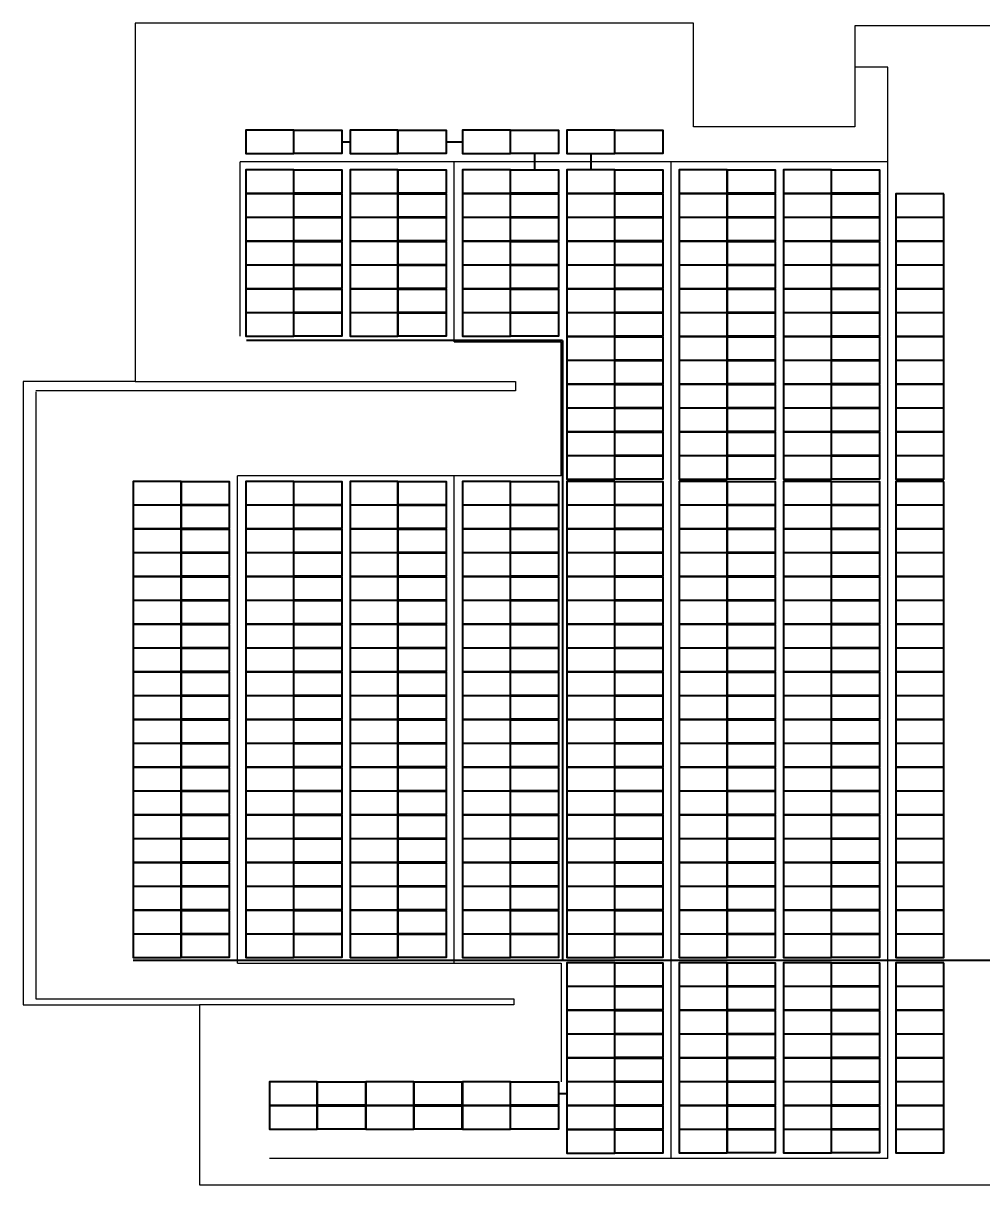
# Model space of a CAD drawing. Header units: millimetres. Extents: x -735047 to 1918431, y -1621985 to 747622.
# Drawn here: x 1694121 to 1740772, y -705593 to -649113 of the extents above; entities that cross this region are included whole.
import ezdxf

# ---------------------------------------------------------------- set-up
doc = ezdxf.new("R2010")
doc.units = ezdxf.units.MM
for name, color, linetype, lineweight in [('SOL-BUILDING_OUTLINE', 1, 'Continuous', 30), ('SOL-CRR - EXISTING', 251, 'Continuous', 40), ('SOL-PV MODULES - PH1', 250, 'Continuous', 40)]:
    doc.layers.add(name, color=color, linetype=linetype, lineweight=lineweight)
doc.layers.add('SOL-WALKWAYS EXISTING', color=250, linetype='Continuous')

msp = doc.modelspace()

# ---------------------------------------------------------------- linework, layer by layer
at = {"layer": 'SOL-BUILDING_OUTLINE'}
for p, q in [((1726706.015, -649113.056), (1699557.405, -649113.056)), ((1699557.405, -649113.056), (1699557.405, -666535.056)), ((1726706.015, -654153.944), (1726706.015, -649113.056)), ((1742482.182, -649244.152), (1734558.19, -649244.152)), ((1734558.19, -649244.152), (1734558.19, -654153.944)), ((1734558.19, -654153.944), (1726706.015, -654153.944)), ((1699557.405, -666535.056), (1694121.267, -666535.056)), ((1694121.267, -666535.056), (1694121.267, -696844.056)), ((1718046.345, -666989.056), (1694726.67, -666989.056)), ((1699557.405, -666535.056), (1718046.345, -666535.056)), ((1718046.345, -666535.056), (1718046.345, -666989.056)), ((1694726.67, -667033.883), (1694726.67, -696544.056)), ((1694121.267, -696844.056), (1702692.944, -696844.056)), ((1694726.67, -696544.056), (1717979.375, -696544.056)), ((1717979.375, -696844.056), (1702692.944, -696844.056)), ((1702692.944, -696844.056), (1702692.944, -705592.68)), ((1717979.375, -696544.056), (1717979.375, -696844.056)), ((1702692.944, -705591.433), (1742482.182, -705591.433))]:
    msp.add_line(p, q, dxfattribs=at)
at = {"layer": 'SOL-CRR - EXISTING'}
for p, q in [((1709609.354, -654880.056), (1710008.806, -654880.056)), ((1714678.398, -654880.056), (1715477.301, -654880.056)), ((1718981.992, -655447.056), (1718981.992, -656247.056)), ((1721711.246, -655447.056), (1721711.246, -656247.056)), ((1720346.619, -664534.782), (1704969.496, -664534.782)), ((1720346.619, -664534.782), (1720346.619, -694669.056)), ((1699471.267, -694669.056), (1741829.742, -694669.056)), ((1720146.893, -701156.056), (1720546.345, -701156.056))]:
    msp.add_line(p, q, dxfattribs=at)
at = {"layer": 'SOL-PV MODULES - PH1'}
for points in [[(1707269.565, -654313.056), (1704939.763, -654313.056), (1704939.763, -655447.056), (1707269.565, -655447.056)], [(1707279.552, -654313.056), (1709609.354, -654313.056), (1709609.354, -655447.056), (1707279.552, -655447.056)], [(1712338.609, -654313.056), (1710008.806, -654313.056), (1710008.806, -655447.056), (1712338.609, -655447.056)], [(1712348.595, -654313.056), (1714678.398, -654313.056), (1714678.398, -655447.056), (1712348.595, -655447.056)], [(1717807.104, -654313.056), (1715477.301, -654313.056), (1715477.301, -655447.056), (1717807.104, -655447.056)], [(1717817.09, -654313.056), (1720146.893, -654313.056), (1720146.893, -655447.056), (1717817.09, -655447.056)], [(1722876.148, -654313.056), (1720546.345, -654313.056), (1720546.345, -655447.056), (1722876.148, -655447.056)], [(1722886.134, -654313.056), (1725215.937, -654313.056), (1725215.937, -655447.056), (1722886.134, -655447.056)], [(1707269.565, -656247.056), (1704939.763, -656247.056), (1704939.763, -657381.056), (1707269.565, -657381.056)], [(1707279.552, -656247.056), (1709609.354, -656247.056), (1709609.354, -657381.056), (1707279.552, -657381.056)], [(1712338.609, -656247.056), (1710008.806, -656247.056), (1710008.806, -657381.056), (1712338.609, -657381.056)], [(1712348.595, -656247.056), (1714678.398, -656247.056), (1714678.398, -657381.056), (1712348.595, -657381.056)], [(1717807.104, -656247.056), (1715477.301, -656247.056), (1715477.301, -657381.056), (1717807.104, -657381.056)], [(1717817.09, -656247.056), (1720146.893, -656247.056), (1720146.893, -657381.056), (1717817.09, -657381.056)], [(1722876.148, -656247.056), (1720546.345, -656247.056), (1720546.345, -657381.056), (1722876.148, -657381.056)], [(1722886.134, -656247.056), (1725215.937, -656247.056), (1725215.937, -657381.056), (1722886.134, -657381.056)], [(1728344.643, -656247.056), (1726014.84, -656247.056), (1726014.84, -657381.056), (1728344.643, -657381.056)], [(1728354.629, -656247.056), (1730684.432, -656247.056), (1730684.432, -657381.056), (1728354.629, -657381.056)], [(1733413.686, -656247.056), (1731083.884, -656247.056), (1731083.884, -657381.056), (1733413.686, -657381.056)], [(1733423.673, -656247.056), (1735753.475, -656247.056), (1735753.475, -657381.056), (1733423.673, -657381.056)], [(1707269.565, -657406.056), (1704939.763, -657406.056), (1704939.763, -658540.056), (1707269.565, -658540.056)], [(1707279.552, -657406.056), (1709609.354, -657406.056), (1709609.354, -658540.056), (1707279.552, -658540.056)], [(1712338.609, -657406.056), (1710008.806, -657406.056), (1710008.806, -658540.056), (1712338.609, -658540.056)], [(1712348.595, -657406.056), (1714678.398, -657406.056), (1714678.398, -658540.056), (1712348.595, -658540.056)], [(1717807.104, -657406.056), (1715477.301, -657406.056), (1715477.301, -658540.056), (1717807.104, -658540.056)], [(1717817.09, -657406.056), (1720146.893, -657406.056), (1720146.893, -658540.056), (1717817.09, -658540.056)], [(1722876.148, -657406.056), (1720546.345, -657406.056), (1720546.345, -658540.056), (1722876.148, -658540.056)], [(1722886.134, -657406.056), (1725215.937, -657406.056), (1725215.937, -658540.056), (1722886.134, -658540.056)], [(1728344.643, -657406.056), (1726014.84, -657406.056), (1726014.84, -658540.056), (1728344.643, -658540.056)], [(1728354.629, -657406.056), (1730684.432, -657406.056), (1730684.432, -658540.056), (1728354.629, -658540.056)], [(1733413.686, -657406.056), (1731083.884, -657406.056), (1731083.884, -658540.056), (1733413.686, -658540.056)], [(1733423.673, -657406.056), (1735753.475, -657406.056), (1735753.475, -658540.056), (1733423.673, -658540.056)], [(1738882.182, -657406.056), (1736552.379, -657406.056), (1736552.379, -658540.056), (1738882.182, -658540.056)], [(1707269.565, -658565.056), (1704939.763, -658565.056), (1704939.763, -659699.056), (1707269.565, -659699.056)], [(1707279.552, -658565.056), (1709609.354, -658565.056), (1709609.354, -659699.056), (1707279.552, -659699.056)], [(1712338.609, -658565.056), (1710008.806, -658565.056), (1710008.806, -659699.056), (1712338.609, -659699.056)], [(1712348.595, -658565.056), (1714678.398, -658565.056), (1714678.398, -659699.056), (1712348.595, -659699.056)], [(1717807.104, -658565.056), (1715477.301, -658565.056), (1715477.301, -659699.056), (1717807.104, -659699.056)], [(1717817.09, -658565.056), (1720146.893, -658565.056), (1720146.893, -659699.056), (1717817.09, -659699.056)], [(1722876.148, -658565.056), (1720546.345, -658565.056), (1720546.345, -659699.056), (1722876.148, -659699.056)], [(1722886.134, -658565.056), (1725215.937, -658565.056), (1725215.937, -659699.056), (1722886.134, -659699.056)], [(1728344.643, -658565.056), (1726014.84, -658565.056), (1726014.84, -659699.056), (1728344.643, -659699.056)], [(1728354.629, -658565.056), (1730684.432, -658565.056), (1730684.432, -659699.056), (1728354.629, -659699.056)], [(1733413.686, -658565.056), (1731083.884, -658565.056), (1731083.884, -659699.056), (1733413.686, -659699.056)], [(1733423.673, -658565.056), (1735753.475, -658565.056), (1735753.475, -659699.056), (1733423.673, -659699.056)], [(1738882.182, -658565.056), (1736552.379, -658565.056), (1736552.379, -659699.056), (1738882.182, -659699.056)], [(1707269.565, -659724.056), (1704939.763, -659724.056), (1704939.763, -660858.056), (1707269.565, -660858.056)], [(1707279.552, -659724.056), (1709609.354, -659724.056), (1709609.354, -660858.056), (1707279.552, -660858.056)], [(1712338.609, -659724.056), (1710008.806, -659724.056), (1710008.806, -660858.056), (1712338.609, -660858.056)], [(1712348.595, -659724.056), (1714678.398, -659724.056), (1714678.398, -660858.056), (1712348.595, -660858.056)], [(1717807.104, -659724.056), (1715477.301, -659724.056), (1715477.301, -660858.056), (1717807.104, -660858.056)], [(1717817.09, -659724.056), (1720146.893, -659724.056), (1720146.893, -660858.056), (1717817.09, -660858.056)], [(1722876.148, -659724.056), (1720546.345, -659724.056), (1720546.345, -660858.056), (1722876.148, -660858.056)], [(1722886.134, -659724.056), (1725215.937, -659724.056), (1725215.937, -660858.056), (1722886.134, -660858.056)], [(1728344.643, -659724.056), (1726014.84, -659724.056), (1726014.84, -660858.056), (1728344.643, -660858.056)], [(1728354.629, -659724.056), (1730684.432, -659724.056), (1730684.432, -660858.056), (1728354.629, -660858.056)], [(1733413.686, -659724.056), (1731083.884, -659724.056), (1731083.884, -660858.056), (1733413.686, -660858.056)], [(1733423.673, -659724.056), (1735753.475, -659724.056), (1735753.475, -660858.056), (1733423.673, -660858.056)], [(1738882.182, -659724.056), (1736552.379, -659724.056), (1736552.379, -660858.056), (1738882.182, -660858.056)], [(1707269.565, -660883.056), (1704939.763, -660883.056), (1704939.763, -662017.056), (1707269.565, -662017.056)], [(1707279.552, -660883.056), (1709609.354, -660883.056), (1709609.354, -662017.056), (1707279.552, -662017.056)], [(1712338.609, -660883.056), (1710008.806, -660883.056), (1710008.806, -662017.056), (1712338.609, -662017.056)], [(1712348.595, -660883.056), (1714678.398, -660883.056), (1714678.398, -662017.056), (1712348.595, -662017.056)], [(1717807.104, -660883.056), (1715477.301, -660883.056), (1715477.301, -662017.056), (1717807.104, -662017.056)], [(1717817.09, -660883.056), (1720146.893, -660883.056), (1720146.893, -662017.056), (1717817.09, -662017.056)], [(1722876.148, -660883.056), (1720546.345, -660883.056), (1720546.345, -662017.056), (1722876.148, -662017.056)], [(1722886.134, -660883.056), (1725215.937, -660883.056), (1725215.937, -662017.056), (1722886.134, -662017.056)], [(1728344.643, -660883.056), (1726014.84, -660883.056), (1726014.84, -662017.056), (1728344.643, -662017.056)], [(1728354.629, -660883.056), (1730684.432, -660883.056), (1730684.432, -662017.056), (1728354.629, -662017.056)], [(1733413.686, -660883.056), (1731083.884, -660883.056), (1731083.884, -662017.056), (1733413.686, -662017.056)], [(1733423.673, -660883.056), (1735753.475, -660883.056), (1735753.475, -662017.056), (1733423.673, -662017.056)], [(1738882.182, -660883.056), (1736552.379, -660883.056), (1736552.379, -662017.056), (1738882.182, -662017.056)], [(1707269.565, -662042.056), (1704939.763, -662042.056), (1704939.763, -663176.056), (1707269.565, -663176.056)], [(1707279.552, -662042.056), (1709609.354, -662042.056), (1709609.354, -663176.056), (1707279.552, -663176.056)], [(1712338.609, -662042.056), (1710008.806, -662042.056), (1710008.806, -663176.056), (1712338.609, -663176.056)], [(1712348.595, -662042.056), (1714678.398, -662042.056), (1714678.398, -663176.056), (1712348.595, -663176.056)], [(1717807.104, -662042.056), (1715477.301, -662042.056), (1715477.301, -663176.056), (1717807.104, -663176.056)], [(1717817.09, -662042.056), (1720146.893, -662042.056), (1720146.893, -663176.056), (1717817.09, -663176.056)], [(1722876.148, -662042.056), (1720546.345, -662042.056), (1720546.345, -663176.056), (1722876.148, -663176.056)], [(1722886.134, -662042.056), (1725215.937, -662042.056), (1725215.937, -663176.056), (1722886.134, -663176.056)], [(1728344.643, -662042.056), (1726014.84, -662042.056), (1726014.84, -663176.056), (1728344.643, -663176.056)], [(1728354.629, -662042.056), (1730684.432, -662042.056), (1730684.432, -663176.056), (1728354.629, -663176.056)], [(1733413.686, -662042.056), (1731083.884, -662042.056), (1731083.884, -663176.056), (1733413.686, -663176.056)], [(1733423.673, -662042.056), (1735753.475, -662042.056), (1735753.475, -663176.056), (1733423.673, -663176.056)], [(1738882.182, -662042.056), (1736552.379, -662042.056), (1736552.379, -663176.056), (1738882.182, -663176.056)], [(1707269.565, -663201.056), (1704939.763, -663201.056), (1704939.763, -664335.056), (1707269.565, -664335.056)], [(1707279.552, -663201.056), (1709609.354, -663201.056), (1709609.354, -664335.056), (1707279.552, -664335.056)], [(1712338.609, -663201.056), (1710008.806, -663201.056), (1710008.806, -664335.056), (1712338.609, -664335.056)], [(1712348.595, -663201.056), (1714678.398, -663201.056), (1714678.398, -664335.056), (1712348.595, -664335.056)], [(1717807.104, -663201.056), (1715477.301, -663201.056), (1715477.301, -664335.056), (1717807.104, -664335.056)], [(1717817.09, -663201.056), (1720146.893, -663201.056), (1720146.893, -664335.056), (1717817.09, -664335.056)], [(1722876.148, -663201.056), (1720546.345, -663201.056), (1720546.345, -664335.056), (1722876.148, -664335.056)], [(1722886.134, -663201.056), (1725215.937, -663201.056), (1725215.937, -664335.056), (1722886.134, -664335.056)], [(1728344.643, -663201.056), (1726014.84, -663201.056), (1726014.84, -664335.056), (1728344.643, -664335.056)], [(1728354.629, -663201.056), (1730684.432, -663201.056), (1730684.432, -664335.056), (1728354.629, -664335.056)], [(1733413.686, -663201.056), (1731083.884, -663201.056), (1731083.884, -664335.056), (1733413.686, -664335.056)], [(1733423.673, -663201.056), (1735753.475, -663201.056), (1735753.475, -664335.056), (1733423.673, -664335.056)], [(1738882.182, -663201.056), (1736552.379, -663201.056), (1736552.379, -664335.056), (1738882.182, -664335.056)], [(1722876.148, -664360.056), (1720546.345, -664360.056), (1720546.345, -665494.056), (1722876.148, -665494.056)], [(1722886.134, -664360.056), (1725215.937, -664360.056), (1725215.937, -665494.056), (1722886.134, -665494.056)], [(1728344.643, -664360.056), (1726014.84, -664360.056), (1726014.84, -665494.056), (1728344.643, -665494.056)], [(1728354.629, -664360.056), (1730684.432, -664360.056), (1730684.432, -665494.056), (1728354.629, -665494.056)], [(1733413.686, -664360.056), (1731083.884, -664360.056), (1731083.884, -665494.056), (1733413.686, -665494.056)], [(1733423.673, -664360.056), (1735753.475, -664360.056), (1735753.475, -665494.056), (1733423.673, -665494.056)], [(1738882.182, -664360.056), (1736552.379, -664360.056), (1736552.379, -665494.056), (1738882.182, -665494.056)], [(1722876.148, -665519.056), (1720546.345, -665519.056), (1720546.345, -666653.056), (1722876.148, -666653.056)], [(1722886.134, -665519.056), (1725215.937, -665519.056), (1725215.937, -666653.056), (1722886.134, -666653.056)], [(1728344.643, -665519.056), (1726014.84, -665519.056), (1726014.84, -666653.056), (1728344.643, -666653.056)], [(1728354.629, -665519.056), (1730684.432, -665519.056), (1730684.432, -666653.056), (1728354.629, -666653.056)], [(1733413.686, -665519.056), (1731083.884, -665519.056), (1731083.884, -666653.056), (1733413.686, -666653.056)], [(1733423.673, -665519.056), (1735753.475, -665519.056), (1735753.475, -666653.056), (1733423.673, -666653.056)], [(1738882.182, -665519.056), (1736552.379, -665519.056), (1736552.379, -666653.056), (1738882.182, -666653.056)], [(1722876.148, -666678.056), (1720546.345, -666678.056), (1720546.345, -667812.056), (1722876.148, -667812.056)], [(1722886.134, -666678.056), (1725215.937, -666678.056), (1725215.937, -667812.056), (1722886.134, -667812.056)], [(1728344.643, -666678.056), (1726014.84, -666678.056), (1726014.84, -667812.056), (1728344.643, -667812.056)], [(1728354.629, -666678.056), (1730684.432, -666678.056), (1730684.432, -667812.056), (1728354.629, -667812.056)], [(1733413.686, -666678.056), (1731083.884, -666678.056), (1731083.884, -667812.056), (1733413.686, -667812.056)], [(1733423.673, -666678.056), (1735753.475, -666678.056), (1735753.475, -667812.056), (1733423.673, -667812.056)], [(1738882.182, -666678.056), (1736552.379, -666678.056), (1736552.379, -667812.056), (1738882.182, -667812.056)], [(1722876.148, -667837.056), (1720546.345, -667837.056), (1720546.345, -668971.056), (1722876.148, -668971.056)], [(1722886.134, -667837.056), (1725215.937, -667837.056), (1725215.937, -668971.056), (1722886.134, -668971.056)], [(1728344.643, -667837.056), (1726014.84, -667837.056), (1726014.84, -668971.056), (1728344.643, -668971.056)], [(1728354.629, -667837.056), (1730684.432, -667837.056), (1730684.432, -668971.056), (1728354.629, -668971.056)], [(1733413.686, -667837.056), (1731083.884, -667837.056), (1731083.884, -668971.056), (1733413.686, -668971.056)], [(1733423.673, -667837.056), (1735753.475, -667837.056), (1735753.475, -668971.056), (1733423.673, -668971.056)], [(1738882.182, -667837.056), (1736552.379, -667837.056), (1736552.379, -668971.056), (1738882.182, -668971.056)], [(1722876.148, -668996.056), (1720546.345, -668996.056), (1720546.345, -670130.056), (1722876.148, -670130.056)], [(1722886.134, -668996.056), (1725215.937, -668996.056), (1725215.937, -670130.056), (1722886.134, -670130.056)], [(1728344.643, -668996.056), (1726014.84, -668996.056), (1726014.84, -670130.056), (1728344.643, -670130.056)], [(1728354.629, -668996.056), (1730684.432, -668996.056), (1730684.432, -670130.056), (1728354.629, -670130.056)], [(1733413.686, -668996.056), (1731083.884, -668996.056), (1731083.884, -670130.056), (1733413.686, -670130.056)], [(1733423.673, -668996.056), (1735753.475, -668996.056), (1735753.475, -670130.056), (1733423.673, -670130.056)], [(1738882.182, -668996.056), (1736552.379, -668996.056), (1736552.379, -670130.056), (1738882.182, -670130.056)], [(1722876.148, -670155.056), (1720546.345, -670155.056), (1720546.345, -671289.056), (1722876.148, -671289.056)], [(1722886.134, -670155.056), (1725215.937, -670155.056), (1725215.937, -671289.056), (1722886.134, -671289.056)], [(1728344.643, -670155.056), (1726014.84, -670155.056), (1726014.84, -671289.056), (1728344.643, -671289.056)], [(1728354.629, -670155.056), (1730684.432, -670155.056), (1730684.432, -671289.056), (1728354.629, -671289.056)], [(1733413.686, -670155.056), (1731083.884, -670155.056), (1731083.884, -671289.056), (1733413.686, -671289.056)], [(1733423.673, -670155.056), (1735753.475, -670155.056), (1735753.475, -671289.056), (1733423.673, -671289.056)], [(1738882.182, -670155.056), (1736552.379, -670155.056), (1736552.379, -671289.056), (1738882.182, -671289.056)], [(1701801.07, -671389.056), (1699471.267, -671389.056), (1699471.267, -672523.056), (1701801.07, -672523.056)], [(1701811.056, -671389.056), (1704140.859, -671389.056), (1704140.859, -672523.056), (1701811.056, -672523.056)], [(1707269.565, -671389.056), (1704939.763, -671389.056), (1704939.763, -672523.056), (1707269.565, -672523.056)], [(1707279.552, -671389.056), (1709609.354, -671389.056), (1709609.354, -672523.056), (1707279.552, -672523.056)], [(1712338.609, -671389.056), (1710008.806, -671389.056), (1710008.806, -672523.056), (1712338.609, -672523.056)], [(1712348.595, -671389.056), (1714678.398, -671389.056), (1714678.398, -672523.056), (1712348.595, -672523.056)], [(1717807.104, -671389.056), (1715477.301, -671389.056), (1715477.301, -672523.056), (1717807.104, -672523.056)], [(1717817.09, -671389.056), (1720146.893, -671389.056), (1720146.893, -672523.056), (1717817.09, -672523.056)], [(1722876.148, -671389.056), (1720546.345, -671389.056), (1720546.345, -672523.056), (1722876.148, -672523.056)], [(1722886.134, -671389.056), (1725215.937, -671389.056), (1725215.937, -672523.056), (1722886.134, -672523.056)], [(1728344.643, -671389.056), (1726014.84, -671389.056), (1726014.84, -672523.056), (1728344.643, -672523.056)], [(1728354.629, -671389.056), (1730684.432, -671389.056), (1730684.432, -672523.056), (1728354.629, -672523.056)], [(1733413.686, -671389.056), (1731083.884, -671389.056), (1731083.884, -672523.056), (1733413.686, -672523.056)], [(1733423.673, -671389.056), (1735753.475, -671389.056), (1735753.475, -672523.056), (1733423.673, -672523.056)], [(1738882.182, -671389.056), (1736552.379, -671389.056), (1736552.379, -672523.056), (1738882.182, -672523.056)], [(1701801.07, -672548.056), (1699471.267, -672548.056), (1699471.267, -673682.056), (1701801.07, -673682.056)], [(1701811.056, -672548.056), (1704140.859, -672548.056), (1704140.859, -673682.056), (1701811.056, -673682.056)], [(1707269.565, -672548.056), (1704939.763, -672548.056), (1704939.763, -673682.056), (1707269.565, -673682.056)], [(1707279.552, -672548.056), (1709609.354, -672548.056), (1709609.354, -673682.056), (1707279.552, -673682.056)], [(1712338.609, -672548.056), (1710008.806, -672548.056), (1710008.806, -673682.056), (1712338.609, -673682.056)], [(1712348.595, -672548.056), (1714678.398, -672548.056), (1714678.398, -673682.056), (1712348.595, -673682.056)], [(1717807.104, -672548.056), (1715477.301, -672548.056), (1715477.301, -673682.056), (1717807.104, -673682.056)], [(1717817.09, -672548.056), (1720146.893, -672548.056), (1720146.893, -673682.056), (1717817.09, -673682.056)], [(1722876.148, -672548.056), (1720546.345, -672548.056), (1720546.345, -673682.056), (1722876.148, -673682.056)], [(1722886.134, -672548.056), (1725215.937, -672548.056), (1725215.937, -673682.056), (1722886.134, -673682.056)], [(1728344.643, -672548.056), (1726014.84, -672548.056), (1726014.84, -673682.056), (1728344.643, -673682.056)], [(1728354.629, -672548.056), (1730684.432, -672548.056), (1730684.432, -673682.056), (1728354.629, -673682.056)], [(1733413.686, -672548.056), (1731083.884, -672548.056), (1731083.884, -673682.056), (1733413.686, -673682.056)], [(1733423.673, -672548.056), (1735753.475, -672548.056), (1735753.475, -673682.056), (1733423.673, -673682.056)], [(1738882.182, -672548.056), (1736552.379, -672548.056), (1736552.379, -673682.056), (1738882.182, -673682.056)], [(1701801.07, -673707.056), (1699471.267, -673707.056), (1699471.267, -674841.056), (1701801.07, -674841.056)], [(1701811.056, -673707.056), (1704140.859, -673707.056), (1704140.859, -674841.056), (1701811.056, -674841.056)], [(1707269.565, -673707.056), (1704939.763, -673707.056), (1704939.763, -674841.056), (1707269.565, -674841.056)], [(1707279.552, -673707.056), (1709609.354, -673707.056), (1709609.354, -674841.056), (1707279.552, -674841.056)], [(1712338.609, -673707.056), (1710008.806, -673707.056), (1710008.806, -674841.056), (1712338.609, -674841.056)], [(1712348.595, -673707.056), (1714678.398, -673707.056), (1714678.398, -674841.056), (1712348.595, -674841.056)], [(1717807.104, -673707.056), (1715477.301, -673707.056), (1715477.301, -674841.056), (1717807.104, -674841.056)], [(1717817.09, -673707.056), (1720146.893, -673707.056), (1720146.893, -674841.056), (1717817.09, -674841.056)], [(1722876.148, -673707.056), (1720546.345, -673707.056), (1720546.345, -674841.056), (1722876.148, -674841.056)], [(1722886.134, -673707.056), (1725215.937, -673707.056), (1725215.937, -674841.056), (1722886.134, -674841.056)], [(1728344.643, -673707.056), (1726014.84, -673707.056), (1726014.84, -674841.056), (1728344.643, -674841.056)], [(1728354.629, -673707.056), (1730684.432, -673707.056), (1730684.432, -674841.056), (1728354.629, -674841.056)], [(1733413.686, -673707.056), (1731083.884, -673707.056), (1731083.884, -674841.056), (1733413.686, -674841.056)], [(1733423.673, -673707.056), (1735753.475, -673707.056), (1735753.475, -674841.056), (1733423.673, -674841.056)], [(1738882.182, -673707.056), (1736552.379, -673707.056), (1736552.379, -674841.056), (1738882.182, -674841.056)], [(1701801.07, -674866.056), (1699471.267, -674866.056), (1699471.267, -676000.056), (1701801.07, -676000.056)], [(1701811.056, -674866.056), (1704140.859, -674866.056), (1704140.859, -676000.056), (1701811.056, -676000.056)], [(1707269.565, -674866.056), (1704939.763, -674866.056), (1704939.763, -676000.056), (1707269.565, -676000.056)], [(1707279.552, -674866.056), (1709609.354, -674866.056), (1709609.354, -676000.056), (1707279.552, -676000.056)], [(1712338.609, -674866.056), (1710008.806, -674866.056), (1710008.806, -676000.056), (1712338.609, -676000.056)], [(1712348.595, -674866.056), (1714678.398, -674866.056), (1714678.398, -676000.056), (1712348.595, -676000.056)], [(1717807.104, -674866.056), (1715477.301, -674866.056), (1715477.301, -676000.056), (1717807.104, -676000.056)], [(1717817.09, -674866.056), (1720146.893, -674866.056), (1720146.893, -676000.056), (1717817.09, -676000.056)], [(1722876.148, -674866.056), (1720546.345, -674866.056), (1720546.345, -676000.056), (1722876.148, -676000.056)], [(1722886.134, -674866.056), (1725215.937, -674866.056), (1725215.937, -676000.056), (1722886.134, -676000.056)], [(1728344.643, -674866.056), (1726014.84, -674866.056), (1726014.84, -676000.056), (1728344.643, -676000.056)], [(1728354.629, -674866.056), (1730684.432, -674866.056), (1730684.432, -676000.056), (1728354.629, -676000.056)], [(1733413.686, -674866.056), (1731083.884, -674866.056), (1731083.884, -676000.056), (1733413.686, -676000.056)], [(1733423.673, -674866.056), (1735753.475, -674866.056), (1735753.475, -676000.056), (1733423.673, -676000.056)], [(1738882.182, -674866.056), (1736552.379, -674866.056), (1736552.379, -676000.056), (1738882.182, -676000.056)], [(1701801.07, -676025.056), (1699471.267, -676025.056), (1699471.267, -677159.056), (1701801.07, -677159.056)], [(1701811.056, -676025.056), (1704140.859, -676025.056), (1704140.859, -677159.056), (1701811.056, -677159.056)], [(1707269.565, -676025.056), (1704939.763, -676025.056), (1704939.763, -677159.056), (1707269.565, -677159.056)], [(1707279.552, -676025.056), (1709609.354, -676025.056), (1709609.354, -677159.056), (1707279.552, -677159.056)], [(1712338.609, -676025.056), (1710008.806, -676025.056), (1710008.806, -677159.056), (1712338.609, -677159.056)], [(1712348.595, -676025.056), (1714678.398, -676025.056), (1714678.398, -677159.056), (1712348.595, -677159.056)], [(1717807.104, -676025.056), (1715477.301, -676025.056), (1715477.301, -677159.056), (1717807.104, -677159.056)], [(1717817.09, -676025.056), (1720146.893, -676025.056), (1720146.893, -677159.056), (1717817.09, -677159.056)], [(1722876.148, -676025.056), (1720546.345, -676025.056), (1720546.345, -677159.056), (1722876.148, -677159.056)], [(1722886.134, -676025.056), (1725215.937, -676025.056), (1725215.937, -677159.056), (1722886.134, -677159.056)], [(1728344.643, -676025.056), (1726014.84, -676025.056), (1726014.84, -677159.056), (1728344.643, -677159.056)], [(1728354.629, -676025.056), (1730684.432, -676025.056), (1730684.432, -677159.056), (1728354.629, -677159.056)], [(1733413.686, -676025.056), (1731083.884, -676025.056), (1731083.884, -677159.056), (1733413.686, -677159.056)], [(1733423.673, -676025.056), (1735753.475, -676025.056), (1735753.475, -677159.056), (1733423.673, -677159.056)], [(1738882.182, -676025.056), (1736552.379, -676025.056), (1736552.379, -677159.056), (1738882.182, -677159.056)], [(1701801.07, -677184.056), (1699471.267, -677184.056), (1699471.267, -678318.056), (1701801.07, -678318.056)], [(1701811.056, -677184.056), (1704140.859, -677184.056), (1704140.859, -678318.056), (1701811.056, -678318.056)], [(1707269.565, -677184.056), (1704939.763, -677184.056), (1704939.763, -678318.056), (1707269.565, -678318.056)], [(1707279.552, -677184.056), (1709609.354, -677184.056), (1709609.354, -678318.056), (1707279.552, -678318.056)], [(1712338.609, -677184.056), (1710008.806, -677184.056), (1710008.806, -678318.056), (1712338.609, -678318.056)], [(1712348.595, -677184.056), (1714678.398, -677184.056), (1714678.398, -678318.056), (1712348.595, -678318.056)], [(1717807.104, -677184.056), (1715477.301, -677184.056), (1715477.301, -678318.056), (1717807.104, -678318.056)], [(1717817.09, -677184.056), (1720146.893, -677184.056), (1720146.893, -678318.056), (1717817.09, -678318.056)], [(1722876.148, -677184.056), (1720546.345, -677184.056), (1720546.345, -678318.056), (1722876.148, -678318.056)], [(1722886.134, -677184.056), (1725215.937, -677184.056), (1725215.937, -678318.056), (1722886.134, -678318.056)], [(1728344.643, -677184.056), (1726014.84, -677184.056), (1726014.84, -678318.056), (1728344.643, -678318.056)], [(1728354.629, -677184.056), (1730684.432, -677184.056), (1730684.432, -678318.056), (1728354.629, -678318.056)], [(1733413.686, -677184.056), (1731083.884, -677184.056), (1731083.884, -678318.056), (1733413.686, -678318.056)], [(1733423.673, -677184.056), (1735753.475, -677184.056), (1735753.475, -678318.056), (1733423.673, -678318.056)], [(1738882.182, -677184.056), (1736552.379, -677184.056), (1736552.379, -678318.056), (1738882.182, -678318.056)], [(1701801.07, -678343.056), (1699471.267, -678343.056), (1699471.267, -679477.056), (1701801.07, -679477.056)], [(1701811.056, -678343.056), (1704140.859, -678343.056), (1704140.859, -679477.056), (1701811.056, -679477.056)], [(1707269.565, -678343.056), (1704939.763, -678343.056), (1704939.763, -679477.056), (1707269.565, -679477.056)], [(1707279.552, -678343.056), (1709609.354, -678343.056), (1709609.354, -679477.056), (1707279.552, -679477.056)], [(1712338.609, -678343.056), (1710008.806, -678343.056), (1710008.806, -679477.056), (1712338.609, -679477.056)], [(1712348.595, -678343.056), (1714678.398, -678343.056), (1714678.398, -679477.056), (1712348.595, -679477.056)], [(1717807.104, -678343.056), (1715477.301, -678343.056), (1715477.301, -679477.056), (1717807.104, -679477.056)], [(1717817.09, -678343.056), (1720146.893, -678343.056), (1720146.893, -679477.056), (1717817.09, -679477.056)], [(1722876.148, -678343.056), (1720546.345, -678343.056), (1720546.345, -679477.056), (1722876.148, -679477.056)], [(1722886.134, -678343.056), (1725215.937, -678343.056), (1725215.937, -679477.056), (1722886.134, -679477.056)], [(1728344.643, -678343.056), (1726014.84, -678343.056), (1726014.84, -679477.056), (1728344.643, -679477.056)], [(1728354.629, -678343.056), (1730684.432, -678343.056), (1730684.432, -679477.056), (1728354.629, -679477.056)], [(1733413.686, -678343.056), (1731083.884, -678343.056), (1731083.884, -679477.056), (1733413.686, -679477.056)], [(1733423.673, -678343.056), (1735753.475, -678343.056), (1735753.475, -679477.056), (1733423.673, -679477.056)], [(1738882.182, -678343.056), (1736552.379, -678343.056), (1736552.379, -679477.056), (1738882.182, -679477.056)], [(1701801.07, -679502.056), (1699471.267, -679502.056), (1699471.267, -680636.056), (1701801.07, -680636.056)], [(1701811.056, -679502.056), (1704140.859, -679502.056), (1704140.859, -680636.056), (1701811.056, -680636.056)], [(1707269.565, -679502.056), (1704939.763, -679502.056), (1704939.763, -680636.056), (1707269.565, -680636.056)], [(1707279.552, -679502.056), (1709609.354, -679502.056), (1709609.354, -680636.056), (1707279.552, -680636.056)], [(1712338.609, -679502.056), (1710008.806, -679502.056), (1710008.806, -680636.056), (1712338.609, -680636.056)], [(1712348.595, -679502.056), (1714678.398, -679502.056), (1714678.398, -680636.056), (1712348.595, -680636.056)], [(1717807.104, -679502.056), (1715477.301, -679502.056), (1715477.301, -680636.056), (1717807.104, -680636.056)], [(1717817.09, -679502.056), (1720146.893, -679502.056), (1720146.893, -680636.056), (1717817.09, -680636.056)], [(1722876.148, -679502.056), (1720546.345, -679502.056), (1720546.345, -680636.056), (1722876.148, -680636.056)], [(1722886.134, -679502.056), (1725215.937, -679502.056), (1725215.937, -680636.056), (1722886.134, -680636.056)], [(1728344.643, -679502.056), (1726014.84, -679502.056), (1726014.84, -680636.056), (1728344.643, -680636.056)], [(1728354.629, -679502.056), (1730684.432, -679502.056), (1730684.432, -680636.056), (1728354.629, -680636.056)], [(1733413.686, -679502.056), (1731083.884, -679502.056), (1731083.884, -680636.056), (1733413.686, -680636.056)], [(1733423.673, -679502.056), (1735753.475, -679502.056), (1735753.475, -680636.056), (1733423.673, -680636.056)], [(1738882.182, -679502.056), (1736552.379, -679502.056), (1736552.379, -680636.056), (1738882.182, -680636.056)], [(1701801.07, -680661.056), (1699471.267, -680661.056), (1699471.267, -681795.056), (1701801.07, -681795.056)], [(1701811.056, -680661.056), (1704140.859, -680661.056), (1704140.859, -681795.056), (1701811.056, -681795.056)], [(1707269.565, -680661.056), (1704939.763, -680661.056), (1704939.763, -681795.056), (1707269.565, -681795.056)], [(1707279.552, -680661.056), (1709609.354, -680661.056), (1709609.354, -681795.056), (1707279.552, -681795.056)], [(1712338.609, -680661.056), (1710008.806, -680661.056), (1710008.806, -681795.056), (1712338.609, -681795.056)], [(1712348.595, -680661.056), (1714678.398, -680661.056), (1714678.398, -681795.056), (1712348.595, -681795.056)], [(1717807.104, -680661.056), (1715477.301, -680661.056), (1715477.301, -681795.056), (1717807.104, -681795.056)], [(1717817.09, -680661.056), (1720146.893, -680661.056), (1720146.893, -681795.056), (1717817.09, -681795.056)], [(1722876.148, -680661.056), (1720546.345, -680661.056), (1720546.345, -681795.056), (1722876.148, -681795.056)], [(1722886.134, -680661.056), (1725215.937, -680661.056), (1725215.937, -681795.056), (1722886.134, -681795.056)], [(1728344.643, -680661.056), (1726014.84, -680661.056), (1726014.84, -681795.056), (1728344.643, -681795.056)], [(1728354.629, -680661.056), (1730684.432, -680661.056), (1730684.432, -681795.056), (1728354.629, -681795.056)], [(1733413.686, -680661.056), (1731083.884, -680661.056), (1731083.884, -681795.056), (1733413.686, -681795.056)], [(1733423.673, -680661.056), (1735753.475, -680661.056), (1735753.475, -681795.056), (1733423.673, -681795.056)], [(1738882.182, -680661.056), (1736552.379, -680661.056), (1736552.379, -681795.056), (1738882.182, -681795.056)], [(1701801.07, -681820.056), (1699471.267, -681820.056), (1699471.267, -682954.056), (1701801.07, -682954.056)], [(1701811.056, -681820.056), (1704140.859, -681820.056), (1704140.859, -682954.056), (1701811.056, -682954.056)], [(1707269.565, -681820.056), (1704939.763, -681820.056), (1704939.763, -682954.056), (1707269.565, -682954.056)], [(1707279.552, -681820.056), (1709609.354, -681820.056), (1709609.354, -682954.056), (1707279.552, -682954.056)], [(1712338.609, -681820.056), (1710008.806, -681820.056), (1710008.806, -682954.056), (1712338.609, -682954.056)], [(1712348.595, -681820.056), (1714678.398, -681820.056), (1714678.398, -682954.056), (1712348.595, -682954.056)], [(1717807.104, -681820.056), (1715477.301, -681820.056), (1715477.301, -682954.056), (1717807.104, -682954.056)], [(1717817.09, -681820.056), (1720146.893, -681820.056), (1720146.893, -682954.056), (1717817.09, -682954.056)], [(1722876.148, -681820.056), (1720546.345, -681820.056), (1720546.345, -682954.056), (1722876.148, -682954.056)], [(1722886.134, -681820.056), (1725215.937, -681820.056), (1725215.937, -682954.056), (1722886.134, -682954.056)], [(1728344.643, -681820.056), (1726014.84, -681820.056), (1726014.84, -682954.056), (1728344.643, -682954.056)], [(1728354.629, -681820.056), (1730684.432, -681820.056), (1730684.432, -682954.056), (1728354.629, -682954.056)], [(1733413.686, -681820.056), (1731083.884, -681820.056), (1731083.884, -682954.056), (1733413.686, -682954.056)], [(1733423.673, -681820.056), (1735753.475, -681820.056), (1735753.475, -682954.056), (1733423.673, -682954.056)], [(1738882.182, -681820.056), (1736552.379, -681820.056), (1736552.379, -682954.056), (1738882.182, -682954.056)], [(1701801.07, -682979.056), (1699471.267, -682979.056), (1699471.267, -684113.056), (1701801.07, -684113.056)], [(1701811.056, -682979.056), (1704140.859, -682979.056), (1704140.859, -684113.056), (1701811.056, -684113.056)], [(1707269.565, -682979.056), (1704939.763, -682979.056), (1704939.763, -684113.056), (1707269.565, -684113.056)], [(1707279.552, -682979.056), (1709609.354, -682979.056), (1709609.354, -684113.056), (1707279.552, -684113.056)], [(1712338.609, -682979.056), (1710008.806, -682979.056), (1710008.806, -684113.056), (1712338.609, -684113.056)], [(1712348.595, -682979.056), (1714678.398, -682979.056), (1714678.398, -684113.056), (1712348.595, -684113.056)], [(1717807.104, -682979.056), (1715477.301, -682979.056), (1715477.301, -684113.056), (1717807.104, -684113.056)], [(1717817.09, -682979.056), (1720146.893, -682979.056), (1720146.893, -684113.056), (1717817.09, -684113.056)], [(1722876.148, -682979.056), (1720546.345, -682979.056), (1720546.345, -684113.056), (1722876.148, -684113.056)], [(1722886.134, -682979.056), (1725215.937, -682979.056), (1725215.937, -684113.056), (1722886.134, -684113.056)], [(1728344.643, -682979.056), (1726014.84, -682979.056), (1726014.84, -684113.056), (1728344.643, -684113.056)], [(1728354.629, -682979.056), (1730684.432, -682979.056), (1730684.432, -684113.056), (1728354.629, -684113.056)], [(1733413.686, -682979.056), (1731083.884, -682979.056), (1731083.884, -684113.056), (1733413.686, -684113.056)], [(1733423.673, -682979.056), (1735753.475, -682979.056), (1735753.475, -684113.056), (1733423.673, -684113.056)], [(1738882.182, -682979.056), (1736552.379, -682979.056), (1736552.379, -684113.056), (1738882.182, -684113.056)], [(1701801.07, -684138.056), (1699471.267, -684138.056), (1699471.267, -685272.056), (1701801.07, -685272.056)], [(1701811.056, -684138.056), (1704140.859, -684138.056), (1704140.859, -685272.056), (1701811.056, -685272.056)], [(1707269.565, -684138.056), (1704939.763, -684138.056), (1704939.763, -685272.056), (1707269.565, -685272.056)], [(1707279.552, -684138.056), (1709609.354, -684138.056), (1709609.354, -685272.056), (1707279.552, -685272.056)], [(1712338.609, -684138.056), (1710008.806, -684138.056), (1710008.806, -685272.056), (1712338.609, -685272.056)], [(1712348.595, -684138.056), (1714678.398, -684138.056), (1714678.398, -685272.056), (1712348.595, -685272.056)], [(1717807.104, -684138.056), (1715477.301, -684138.056), (1715477.301, -685272.056), (1717807.104, -685272.056)], [(1717817.09, -684138.056), (1720146.893, -684138.056), (1720146.893, -685272.056), (1717817.09, -685272.056)], [(1722876.148, -684138.056), (1720546.345, -684138.056), (1720546.345, -685272.056), (1722876.148, -685272.056)], [(1722886.134, -684138.056), (1725215.937, -684138.056), (1725215.937, -685272.056), (1722886.134, -685272.056)], [(1728344.643, -684138.056), (1726014.84, -684138.056), (1726014.84, -685272.056), (1728344.643, -685272.056)], [(1728354.629, -684138.056), (1730684.432, -684138.056), (1730684.432, -685272.056), (1728354.629, -685272.056)], [(1733413.686, -684138.056), (1731083.884, -684138.056), (1731083.884, -685272.056), (1733413.686, -685272.056)], [(1733423.673, -684138.056), (1735753.475, -684138.056), (1735753.475, -685272.056), (1733423.673, -685272.056)], [(1738882.182, -684138.056), (1736552.379, -684138.056), (1736552.379, -685272.056), (1738882.182, -685272.056)], [(1701801.07, -685297.056), (1699471.267, -685297.056), (1699471.267, -686431.056), (1701801.07, -686431.056)], [(1701811.056, -685297.056), (1704140.859, -685297.056), (1704140.859, -686431.056), (1701811.056, -686431.056)], [(1707269.565, -685297.056), (1704939.763, -685297.056), (1704939.763, -686431.056), (1707269.565, -686431.056)], [(1707279.552, -685297.056), (1709609.354, -685297.056), (1709609.354, -686431.056), (1707279.552, -686431.056)], [(1712338.609, -685297.056), (1710008.806, -685297.056), (1710008.806, -686431.056), (1712338.609, -686431.056)], [(1712348.595, -685297.056), (1714678.398, -685297.056), (1714678.398, -686431.056), (1712348.595, -686431.056)], [(1717807.104, -685297.056), (1715477.301, -685297.056), (1715477.301, -686431.056), (1717807.104, -686431.056)], [(1717817.09, -685297.056), (1720146.893, -685297.056), (1720146.893, -686431.056), (1717817.09, -686431.056)], [(1722876.148, -685297.056), (1720546.345, -685297.056), (1720546.345, -686431.056), (1722876.148, -686431.056)], [(1722886.134, -685297.056), (1725215.937, -685297.056), (1725215.937, -686431.056), (1722886.134, -686431.056)], [(1728344.643, -685297.056), (1726014.84, -685297.056), (1726014.84, -686431.056), (1728344.643, -686431.056)], [(1728354.629, -685297.056), (1730684.432, -685297.056), (1730684.432, -686431.056), (1728354.629, -686431.056)], [(1733413.686, -685297.056), (1731083.884, -685297.056), (1731083.884, -686431.056), (1733413.686, -686431.056)], [(1733423.673, -685297.056), (1735753.475, -685297.056), (1735753.475, -686431.056), (1733423.673, -686431.056)], [(1738882.182, -685297.056), (1736552.379, -685297.056), (1736552.379, -686431.056), (1738882.182, -686431.056)], [(1701801.07, -686456.056), (1699471.267, -686456.056), (1699471.267, -687590.056), (1701801.07, -687590.056)], [(1701811.056, -686456.056), (1704140.859, -686456.056), (1704140.859, -687590.056), (1701811.056, -687590.056)], [(1707269.565, -686456.056), (1704939.763, -686456.056), (1704939.763, -687590.056), (1707269.565, -687590.056)], [(1707279.552, -686456.056), (1709609.354, -686456.056), (1709609.354, -687590.056), (1707279.552, -687590.056)], [(1712338.609, -686456.056), (1710008.806, -686456.056), (1710008.806, -687590.056), (1712338.609, -687590.056)], [(1712348.595, -686456.056), (1714678.398, -686456.056), (1714678.398, -687590.056), (1712348.595, -687590.056)], [(1717807.104, -686456.056), (1715477.301, -686456.056), (1715477.301, -687590.056), (1717807.104, -687590.056)], [(1717817.09, -686456.056), (1720146.893, -686456.056), (1720146.893, -687590.056), (1717817.09, -687590.056)], [(1722876.148, -686456.056), (1720546.345, -686456.056), (1720546.345, -687590.056), (1722876.148, -687590.056)], [(1722886.134, -686456.056), (1725215.937, -686456.056), (1725215.937, -687590.056), (1722886.134, -687590.056)], [(1728344.643, -686456.056), (1726014.84, -686456.056), (1726014.84, -687590.056), (1728344.643, -687590.056)], [(1728354.629, -686456.056), (1730684.432, -686456.056), (1730684.432, -687590.056), (1728354.629, -687590.056)], [(1733413.686, -686456.056), (1731083.884, -686456.056), (1731083.884, -687590.056), (1733413.686, -687590.056)], [(1733423.673, -686456.056), (1735753.475, -686456.056), (1735753.475, -687590.056), (1733423.673, -687590.056)], [(1738882.182, -686456.056), (1736552.379, -686456.056), (1736552.379, -687590.056), (1738882.182, -687590.056)], [(1701801.07, -687615.056), (1699471.267, -687615.056), (1699471.267, -688749.056), (1701801.07, -688749.056)], [(1701811.056, -687615.056), (1704140.859, -687615.056), (1704140.859, -688749.056), (1701811.056, -688749.056)], [(1707269.565, -687615.056), (1704939.763, -687615.056), (1704939.763, -688749.056), (1707269.565, -688749.056)], [(1707279.552, -687615.056), (1709609.354, -687615.056), (1709609.354, -688749.056), (1707279.552, -688749.056)], [(1712338.609, -687615.056), (1710008.806, -687615.056), (1710008.806, -688749.056), (1712338.609, -688749.056)], [(1712348.595, -687615.056), (1714678.398, -687615.056), (1714678.398, -688749.056), (1712348.595, -688749.056)], [(1717807.104, -687615.056), (1715477.301, -687615.056), (1715477.301, -688749.056), (1717807.104, -688749.056)], [(1717817.09, -687615.056), (1720146.893, -687615.056), (1720146.893, -688749.056), (1717817.09, -688749.056)], [(1722876.148, -687615.056), (1720546.345, -687615.056), (1720546.345, -688749.056), (1722876.148, -688749.056)], [(1722886.134, -687615.056), (1725215.937, -687615.056), (1725215.937, -688749.056), (1722886.134, -688749.056)], [(1728344.643, -687615.056), (1726014.84, -687615.056), (1726014.84, -688749.056), (1728344.643, -688749.056)], [(1728354.629, -687615.056), (1730684.432, -687615.056), (1730684.432, -688749.056), (1728354.629, -688749.056)], [(1733413.686, -687615.056), (1731083.884, -687615.056), (1731083.884, -688749.056), (1733413.686, -688749.056)], [(1733423.673, -687615.056), (1735753.475, -687615.056), (1735753.475, -688749.056), (1733423.673, -688749.056)], [(1738882.182, -687615.056), (1736552.379, -687615.056), (1736552.379, -688749.056), (1738882.182, -688749.056)], [(1701801.07, -688774.056), (1699471.267, -688774.056), (1699471.267, -689908.056), (1701801.07, -689908.056)], [(1701811.056, -688774.056), (1704140.859, -688774.056), (1704140.859, -689908.056), (1701811.056, -689908.056)], [(1707269.565, -688774.056), (1704939.763, -688774.056), (1704939.763, -689908.056), (1707269.565, -689908.056)], [(1707279.552, -688774.056), (1709609.354, -688774.056), (1709609.354, -689908.056), (1707279.552, -689908.056)], [(1712338.609, -688774.056), (1710008.806, -688774.056), (1710008.806, -689908.056), (1712338.609, -689908.056)], [(1712348.595, -688774.056), (1714678.398, -688774.056), (1714678.398, -689908.056), (1712348.595, -689908.056)], [(1717807.104, -688774.056), (1715477.301, -688774.056), (1715477.301, -689908.056), (1717807.104, -689908.056)], [(1717817.09, -688774.056), (1720146.893, -688774.056), (1720146.893, -689908.056), (1717817.09, -689908.056)], [(1722876.148, -688774.056), (1720546.345, -688774.056), (1720546.345, -689908.056), (1722876.148, -689908.056)], [(1722886.134, -688774.056), (1725215.937, -688774.056), (1725215.937, -689908.056), (1722886.134, -689908.056)], [(1728344.643, -688774.056), (1726014.84, -688774.056), (1726014.84, -689908.056), (1728344.643, -689908.056)], [(1728354.629, -688774.056), (1730684.432, -688774.056), (1730684.432, -689908.056), (1728354.629, -689908.056)], [(1733413.686, -688774.056), (1731083.884, -688774.056), (1731083.884, -689908.056), (1733413.686, -689908.056)], [(1733423.673, -688774.056), (1735753.475, -688774.056), (1735753.475, -689908.056), (1733423.673, -689908.056)], [(1738882.182, -688774.056), (1736552.379, -688774.056), (1736552.379, -689908.056), (1738882.182, -689908.056)], [(1701801.07, -689933.056), (1699471.267, -689933.056), (1699471.267, -691067.056), (1701801.07, -691067.056)], [(1701811.056, -689933.056), (1704140.859, -689933.056), (1704140.859, -691067.056), (1701811.056, -691067.056)], [(1707269.565, -689933.056), (1704939.763, -689933.056), (1704939.763, -691067.056), (1707269.565, -691067.056)], [(1707279.552, -689933.056), (1709609.354, -689933.056), (1709609.354, -691067.056), (1707279.552, -691067.056)], [(1712338.609, -689933.056), (1710008.806, -689933.056), (1710008.806, -691067.056), (1712338.609, -691067.056)], [(1712348.595, -689933.056), (1714678.398, -689933.056), (1714678.398, -691067.056), (1712348.595, -691067.056)], [(1717807.104, -689933.056), (1715477.301, -689933.056), (1715477.301, -691067.056), (1717807.104, -691067.056)], [(1717817.09, -689933.056), (1720146.893, -689933.056), (1720146.893, -691067.056), (1717817.09, -691067.056)], [(1722876.148, -689933.056), (1720546.345, -689933.056), (1720546.345, -691067.056), (1722876.148, -691067.056)], [(1722886.134, -689933.056), (1725215.937, -689933.056), (1725215.937, -691067.056), (1722886.134, -691067.056)], [(1728344.643, -689933.056), (1726014.84, -689933.056), (1726014.84, -691067.056), (1728344.643, -691067.056)], [(1728354.629, -689933.056), (1730684.432, -689933.056), (1730684.432, -691067.056), (1728354.629, -691067.056)], [(1733413.686, -689933.056), (1731083.884, -689933.056), (1731083.884, -691067.056), (1733413.686, -691067.056)], [(1733423.673, -689933.056), (1735753.475, -689933.056), (1735753.475, -691067.056), (1733423.673, -691067.056)], [(1738882.182, -689933.056), (1736552.379, -689933.056), (1736552.379, -691067.056), (1738882.182, -691067.056)], [(1701801.07, -691092.056), (1699471.267, -691092.056), (1699471.267, -692226.056), (1701801.07, -692226.056)], [(1701811.056, -691092.056), (1704140.859, -691092.056), (1704140.859, -692226.056), (1701811.056, -692226.056)], [(1707269.565, -691092.056), (1704939.763, -691092.056), (1704939.763, -692226.056), (1707269.565, -692226.056)], [(1707279.552, -691092.056), (1709609.354, -691092.056), (1709609.354, -692226.056), (1707279.552, -692226.056)], [(1712338.609, -691092.056), (1710008.806, -691092.056), (1710008.806, -692226.056), (1712338.609, -692226.056)], [(1712348.595, -691092.056), (1714678.398, -691092.056), (1714678.398, -692226.056), (1712348.595, -692226.056)], [(1717807.104, -691092.056), (1715477.301, -691092.056), (1715477.301, -692226.056), (1717807.104, -692226.056)], [(1717817.09, -691092.056), (1720146.893, -691092.056), (1720146.893, -692226.056), (1717817.09, -692226.056)], [(1722876.148, -691092.056), (1720546.345, -691092.056), (1720546.345, -692226.056), (1722876.148, -692226.056)], [(1722886.134, -691092.056), (1725215.937, -691092.056), (1725215.937, -692226.056), (1722886.134, -692226.056)], [(1728344.643, -691092.056), (1726014.84, -691092.056), (1726014.84, -692226.056), (1728344.643, -692226.056)], [(1728354.629, -691092.056), (1730684.432, -691092.056), (1730684.432, -692226.056), (1728354.629, -692226.056)], [(1733413.686, -691092.056), (1731083.884, -691092.056), (1731083.884, -692226.056), (1733413.686, -692226.056)], [(1733423.673, -691092.056), (1735753.475, -691092.056), (1735753.475, -692226.056), (1733423.673, -692226.056)], [(1738882.182, -691092.056), (1736552.379, -691092.056), (1736552.379, -692226.056), (1738882.182, -692226.056)], [(1701801.07, -692251.056), (1699471.267, -692251.056), (1699471.267, -693385.056), (1701801.07, -693385.056)], [(1701811.056, -692251.056), (1704140.859, -692251.056), (1704140.859, -693385.056), (1701811.056, -693385.056)], [(1707269.565, -692251.056), (1704939.763, -692251.056), (1704939.763, -693385.056), (1707269.565, -693385.056)], [(1707279.552, -692251.056), (1709609.354, -692251.056), (1709609.354, -693385.056), (1707279.552, -693385.056)], [(1712338.609, -692251.056), (1710008.806, -692251.056), (1710008.806, -693385.056), (1712338.609, -693385.056)], [(1712348.595, -692251.056), (1714678.398, -692251.056), (1714678.398, -693385.056), (1712348.595, -693385.056)], [(1717807.104, -692251.056), (1715477.301, -692251.056), (1715477.301, -693385.056), (1717807.104, -693385.056)], [(1717817.09, -692251.056), (1720146.893, -692251.056), (1720146.893, -693385.056), (1717817.09, -693385.056)], [(1722876.148, -692251.056), (1720546.345, -692251.056), (1720546.345, -693385.056), (1722876.148, -693385.056)], [(1722886.134, -692251.056), (1725215.937, -692251.056), (1725215.937, -693385.056), (1722886.134, -693385.056)], [(1728344.643, -692251.056), (1726014.84, -692251.056), (1726014.84, -693385.056), (1728344.643, -693385.056)], [(1728354.629, -692251.056), (1730684.432, -692251.056), (1730684.432, -693385.056), (1728354.629, -693385.056)], [(1733413.686, -692251.056), (1731083.884, -692251.056), (1731083.884, -693385.056), (1733413.686, -693385.056)], [(1733423.673, -692251.056), (1735753.475, -692251.056), (1735753.475, -693385.056), (1733423.673, -693385.056)], [(1738882.182, -692251.056), (1736552.379, -692251.056), (1736552.379, -693385.056), (1738882.182, -693385.056)], [(1701801.07, -693410.056), (1699471.267, -693410.056), (1699471.267, -694544.056), (1701801.07, -694544.056)], [(1701811.056, -693410.056), (1704140.859, -693410.056), (1704140.859, -694544.056), (1701811.056, -694544.056)], [(1707269.565, -693410.056), (1704939.763, -693410.056), (1704939.763, -694544.056), (1707269.565, -694544.056)], [(1707279.552, -693410.056), (1709609.354, -693410.056), (1709609.354, -694544.056), (1707279.552, -694544.056)], [(1712338.609, -693410.056), (1710008.806, -693410.056), (1710008.806, -694544.056), (1712338.609, -694544.056)], [(1712348.595, -693410.056), (1714678.398, -693410.056), (1714678.398, -694544.056), (1712348.595, -694544.056)], [(1717807.104, -693410.056), (1715477.301, -693410.056), (1715477.301, -694544.056), (1717807.104, -694544.056)], [(1717817.09, -693410.056), (1720146.893, -693410.056), (1720146.893, -694544.056), (1717817.09, -694544.056)], [(1722876.148, -693410.056), (1720546.345, -693410.056), (1720546.345, -694544.056), (1722876.148, -694544.056)], [(1722886.134, -693410.056), (1725215.937, -693410.056), (1725215.937, -694544.056), (1722886.134, -694544.056)], [(1728344.643, -693410.056), (1726014.84, -693410.056), (1726014.84, -694544.056), (1728344.643, -694544.056)], [(1728354.629, -693410.056), (1730684.432, -693410.056), (1730684.432, -694544.056), (1728354.629, -694544.056)], [(1733413.686, -693410.056), (1731083.884, -693410.056), (1731083.884, -694544.056), (1733413.686, -694544.056)], [(1733423.673, -693410.056), (1735753.475, -693410.056), (1735753.475, -694544.056), (1733423.673, -694544.056)], [(1738882.182, -693410.056), (1736552.379, -693410.056), (1736552.379, -694544.056), (1738882.182, -694544.056)], [(1722876.148, -694794.056), (1720546.345, -694794.056), (1720546.345, -695928.056), (1722876.148, -695928.056)], [(1722886.134, -694794.056), (1725215.937, -694794.056), (1725215.937, -695928.056), (1722886.134, -695928.056)], [(1728344.643, -694794.056), (1726014.84, -694794.056), (1726014.84, -695928.056), (1728344.643, -695928.056)], [(1728354.629, -694794.056), (1730684.432, -694794.056), (1730684.432, -695928.056), (1728354.629, -695928.056)], [(1733413.686, -694794.056), (1731083.884, -694794.056), (1731083.884, -695928.056), (1733413.686, -695928.056)], [(1733423.673, -694794.056), (1735753.475, -694794.056), (1735753.475, -695928.056), (1733423.673, -695928.056)], [(1738882.182, -694794.056), (1736552.379, -694794.056), (1736552.379, -695928.056), (1738882.182, -695928.056)], [(1722876.148, -695953.056), (1720546.345, -695953.056), (1720546.345, -697087.056), (1722876.148, -697087.056)], [(1722886.134, -695953.056), (1725215.937, -695953.056), (1725215.937, -697087.056), (1722886.134, -697087.056)], [(1728344.643, -695953.056), (1726014.84, -695953.056), (1726014.84, -697087.056), (1728344.643, -697087.056)], [(1728354.629, -695953.056), (1730684.432, -695953.056), (1730684.432, -697087.056), (1728354.629, -697087.056)], [(1733413.686, -695953.056), (1731083.884, -695953.056), (1731083.884, -697087.056), (1733413.686, -697087.056)], [(1733423.673, -695953.056), (1735753.475, -695953.056), (1735753.475, -697087.056), (1733423.673, -697087.056)], [(1738882.182, -695953.056), (1736552.379, -695953.056), (1736552.379, -697087.056), (1738882.182, -697087.056)], [(1722876.148, -697112.056), (1720546.345, -697112.056), (1720546.345, -698246.056), (1722876.148, -698246.056)], [(1722886.134, -697112.056), (1725215.937, -697112.056), (1725215.937, -698246.056), (1722886.134, -698246.056)], [(1728344.643, -697112.056), (1726014.84, -697112.056), (1726014.84, -698246.056), (1728344.643, -698246.056)], [(1728354.629, -697112.056), (1730684.432, -697112.056), (1730684.432, -698246.056), (1728354.629, -698246.056)], [(1733413.686, -697112.056), (1731083.884, -697112.056), (1731083.884, -698246.056), (1733413.686, -698246.056)], [(1733423.673, -697112.056), (1735753.475, -697112.056), (1735753.475, -698246.056), (1733423.673, -698246.056)], [(1738882.182, -697112.056), (1736552.379, -697112.056), (1736552.379, -698246.056), (1738882.182, -698246.056)], [(1722876.148, -698271.056), (1720546.345, -698271.056), (1720546.345, -699405.056), (1722876.148, -699405.056)], [(1722886.134, -698271.056), (1725215.937, -698271.056), (1725215.937, -699405.056), (1722886.134, -699405.056)], [(1728344.643, -698271.056), (1726014.84, -698271.056), (1726014.84, -699405.056), (1728344.643, -699405.056)], [(1728354.629, -698271.056), (1730684.432, -698271.056), (1730684.432, -699405.056), (1728354.629, -699405.056)], [(1733413.686, -698271.056), (1731083.884, -698271.056), (1731083.884, -699405.056), (1733413.686, -699405.056)], [(1733423.673, -698271.056), (1735753.475, -698271.056), (1735753.475, -699405.056), (1733423.673, -699405.056)], [(1738882.182, -698271.056), (1736552.379, -698271.056), (1736552.379, -699405.056), (1738882.182, -699405.056)], [(1722876.148, -699430.056), (1720546.345, -699430.056), (1720546.345, -700564.056), (1722876.148, -700564.056)], [(1722886.134, -699430.056), (1725215.937, -699430.056), (1725215.937, -700564.056), (1722886.134, -700564.056)], [(1728344.643, -699430.056), (1726014.84, -699430.056), (1726014.84, -700564.056), (1728344.643, -700564.056)], [(1728354.629, -699430.056), (1730684.432, -699430.056), (1730684.432, -700564.056), (1728354.629, -700564.056)], [(1733413.686, -699430.056), (1731083.884, -699430.056), (1731083.884, -700564.056), (1733413.686, -700564.056)], [(1733423.673, -699430.056), (1735753.475, -699430.056), (1735753.475, -700564.056), (1733423.673, -700564.056)], [(1738882.182, -699430.056), (1736552.379, -699430.056), (1736552.379, -700564.056), (1738882.182, -700564.056)], [(1708417.921, -700589.056), (1706088.118, -700589.056), (1706088.118, -701723.056), (1708417.921, -701723.056)], [(1708427.907, -700589.056), (1710757.71, -700589.056), (1710757.71, -701723.056), (1708427.907, -701723.056)], [(1713112.512, -700589.056), (1710782.71, -700589.056), (1710782.71, -701723.056), (1713112.512, -701723.056)], [(1713122.499, -700589.056), (1715452.301, -700589.056), (1715452.301, -701723.056), (1713122.499, -701723.056)], [(1717807.104, -700589.056), (1715477.301, -700589.056), (1715477.301, -701723.056), (1717807.104, -701723.056)], [(1717817.09, -700589.056), (1720146.893, -700589.056), (1720146.893, -701723.056), (1717817.09, -701723.056)], [(1722876.148, -700589.056), (1720546.345, -700589.056), (1720546.345, -701723.056), (1722876.148, -701723.056)], [(1722886.134, -700589.056), (1725215.937, -700589.056), (1725215.937, -701723.056), (1722886.134, -701723.056)], [(1728344.643, -700589.056), (1726014.84, -700589.056), (1726014.84, -701723.056), (1728344.643, -701723.056)], [(1728354.629, -700589.056), (1730684.432, -700589.056), (1730684.432, -701723.056), (1728354.629, -701723.056)], [(1733413.686, -700589.056), (1731083.884, -700589.056), (1731083.884, -701723.056), (1733413.686, -701723.056)], [(1733423.673, -700589.056), (1735753.475, -700589.056), (1735753.475, -701723.056), (1733423.673, -701723.056)], [(1738882.182, -700589.056), (1736552.379, -700589.056), (1736552.379, -701723.056), (1738882.182, -701723.056)], [(1708417.921, -701757.433), (1706088.118, -701757.433), (1706088.118, -702891.433), (1708417.921, -702891.433)], [(1708427.907, -701757.433), (1710757.71, -701757.433), (1710757.71, -702891.433), (1708427.907, -702891.433)], [(1713112.512, -701748.056), (1710782.71, -701748.056), (1710782.71, -702882.056), (1713112.512, -702882.056)], [(1713122.499, -701748.056), (1715452.301, -701748.056), (1715452.301, -702882.056), (1713122.499, -702882.056)], [(1717807.104, -701748.056), (1715477.301, -701748.056), (1715477.301, -702882.056), (1717807.104, -702882.056)], [(1717817.09, -701748.056), (1720146.893, -701748.056), (1720146.893, -702882.056), (1717817.09, -702882.056)], [(1722876.148, -701748.056), (1720546.345, -701748.056), (1720546.345, -702882.056), (1722876.148, -702882.056)], [(1722886.134, -701748.056), (1725215.937, -701748.056), (1725215.937, -702882.056), (1722886.134, -702882.056)], [(1728344.643, -701748.056), (1726014.84, -701748.056), (1726014.84, -702882.056), (1728344.643, -702882.056)], [(1728354.629, -701748.056), (1730684.432, -701748.056), (1730684.432, -702882.056), (1728354.629, -702882.056)], [(1733413.686, -701748.056), (1731083.884, -701748.056), (1731083.884, -702882.056), (1733413.686, -702882.056)], [(1733423.673, -701748.056), (1735753.475, -701748.056), (1735753.475, -702882.056), (1733423.673, -702882.056)], [(1738882.182, -701748.056), (1736552.379, -701748.056), (1736552.379, -702882.056), (1738882.182, -702882.056)], [(1722876.148, -702916.433), (1720546.345, -702916.433), (1720546.345, -704050.433), (1722876.148, -704050.433)], [(1722886.134, -702916.433), (1725215.937, -702916.433), (1725215.937, -704050.433), (1722886.134, -704050.433)], [(1728344.643, -702907.056), (1726014.84, -702907.056), (1726014.84, -704041.056), (1728344.643, -704041.056)], [(1728354.629, -702907.056), (1730684.432, -702907.056), (1730684.432, -704041.056), (1728354.629, -704041.056)], [(1733413.686, -702907.056), (1731083.884, -702907.056), (1731083.884, -704041.056), (1733413.686, -704041.056)], [(1733423.673, -702907.056), (1735753.475, -702907.056), (1735753.475, -704041.056), (1733423.673, -704041.056)], [(1738882.182, -702907.056), (1736552.379, -702907.056), (1736552.379, -704041.056), (1738882.182, -704041.056)]]:
    msp.add_lwpolyline(points, close=True, dxfattribs=at)
at = {"layer": 'SOL-WALKWAYS EXISTING'}
for p, q in [((1736152.927, -651256.303), (1734558.19, -651256.303)), ((1736152.927, -704316.056), (1736152.927, -651256.303)), ((1736152.927, -655847.056), (1704664.763, -655847.056)), ((1704664.763, -664335.056), (1704664.763, -655847.056)), ((1715077.85, -664610.056), (1715077.85, -655847.056)), ((1725615.388, -704316.056), (1725615.388, -655837.668)), ((1715077.85, -664610.056), (1720271.345, -664610.056)), ((1720271.345, -671114.056), (1720271.345, -664610.056)), ((1704540.311, -694809.248), (1704540.311, -671114.056)), ((1720271.345, -671114.056), (1704540.311, -671114.056)), ((1715077.85, -694819.056), (1715077.85, -671114.056)), ((1704540.311, -694809.248), (1720271.345, -694818.888)), ((1720271.345, -694818.888), (1720271.345, -700589.056)), ((1736152.927, -704316.056), (1706088.118, -704316.056))]:
    msp.add_line(p, q, dxfattribs=at)

doc.saveas('drawing.dxf')
